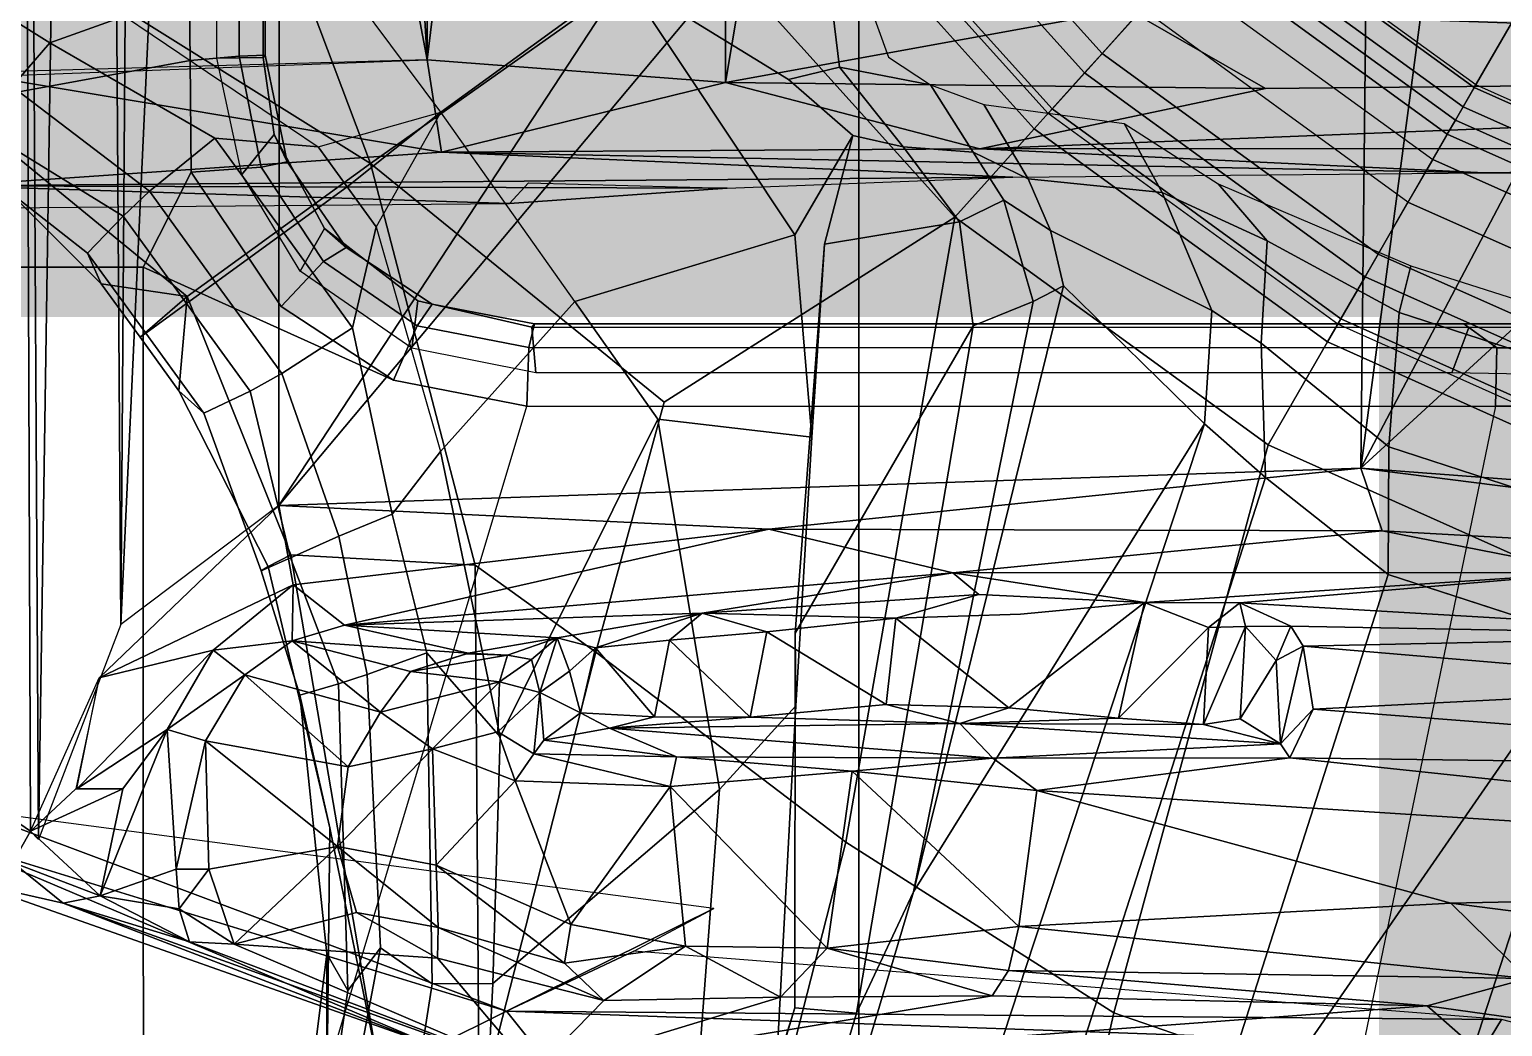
# Model space of a CAD drawing. Header units: inches. Extents: x -15.6 to 12, y -13.7 to 13.7.
# Drawn here: x -1.578 to -0.501, y -1.592 to -0.863 of the extents above; entities that cross this region are included whole.
import ezdxf

# ---------------------------------------------------------------- set-up
doc = ezdxf.new("R2010")
doc.units = ezdxf.units.IN
doc.header["$MEASUREMENT"] = 0
for name, color, linetype in [('SEAT-BASE', 5, 'Continuous'), ('SEAT-CHASSIS', 5, 'Continuous'), ('SEAT-FABRIC', 5, 'Continuous'), ('SEAT-FRAME', 5, 'Continuous'), ('SEAT-OTHER', 7, 'Continuous')]:
    doc.layers.add(name, color=color, linetype=linetype)
doc.styles.get("Standard").update_dxf_attribs({"font": 'arial.ttf'})

msp = doc.modelspace()

# ---------------------------------------------------------------- linework, layer by layer
at = {"layer": 'SEAT-BASE'}
for points in [[(-1.0894, -0.7915, 6.8397), (-1.2297, -0.5484, 6.8397), (-1.424, -0.7087, 6.7098), (-1.329, -0.9608, 6.6517)], [(-0.8334, -0.9243, 6.1133), (-1.0069, -0.7315, 6.1133), (-0.879, -0.6356, 1.5256), (-0.7262, -0.8053, 1.5256)], [(-1.1431, -0.8257, 6.3003), (-1.2774, -0.9233, 6.2908), (-1.3743, -0.7936, 6.2849), (-1.2783, -0.6558, 6.2762)], [(-0.7939, -0.8805, 8.1196), (-0.7646, -0.8479, 8.1372), (-0.9238, -0.6712, 8.1372), (-0.9592, -0.6969, 8.1196)], [(-1.424, -0.7087, 6.7098), (-1.6132, -0.6999, 6.6391), (-1.5802, -0.8035, 6.5979), (-1.329, -0.9608, 6.6517)], [(-0.8067, -0.8947, 8.0765), (-0.7939, -0.8805, 8.1196), (-0.9592, -0.6969, 8.1196), (-0.9747, -0.7082, 8.0765)], [(-1.0034, -0.729, 7.0624), (-0.8304, -0.921, 7.0624), (-0.8067, -0.8947, 8.0765), (-0.9747, -0.7082, 8.0765)], [(-0.6422, -0.712, 1.4876), (-0.4787, -0.8308, 1.4876), (-0.5218, -0.9054, 1.4876), (-0.6999, -0.776, 1.4876)], [(-1.0054, -0.7304, 6.06), (-0.986, -0.8905, 6.1233), (-1.0233, -0.8996, 6.1935), (-1.1431, -0.8257, 6.3003)], [(-0.8435, -0.9355, 6.9828), (-0.8304, -0.921, 7.0624), (-1.0034, -0.729, 7.0624), (-1.0192, -0.7405, 6.9828)], [(-0.9501, -0.8832, 6.0185), (-0.9193, -0.9034, 5.9592), (-0.986, -0.8905, 6.1233), (-1.0054, -0.7304, 6.06)], [(-0.9016, -1.0001, 6.8397), (-0.8435, -0.9355, 6.9828), (-1.0192, -0.7405, 6.9828), (-1.0894, -0.7915, 6.8397)], [(-1.5089, -0.8532, 6.2534), (-1.5635, -0.8727, 6.2593), (-1.6519, -0.8174, 6.2518), (-1.6937, -0.7473, 6.2319)], [(-0.5206, -0.9035, 8.0743), (-0.6984, -0.7744, 8.0743), (-0.7107, -0.7881, 8.1188), (-0.5299, -0.9195, 8.1188)], [(-0.7182, -0.7964, 1.4987), (-0.6999, -0.776, 1.4876), (-0.5218, -0.9054, 1.4876), (-0.5355, -0.9291, 1.4987)], [(-1.3672, -0.9487, 6.2657), (-1.2774, -0.9233, 6.2908), (-1.3743, -0.7936, 6.2849), (-1.5089, -0.8532, 6.2534)], [(-1.329, -0.9608, 6.6517), (-1.1141, -1.1353, 6.7098), (-0.9016, -1.0001, 6.8397), (-1.0894, -0.7915, 6.8397)], [(-0.5299, -0.9195, 8.1188), (-0.7107, -0.7881, 8.1188), (-0.7405, -0.8212, 8.1372), (-0.5521, -0.958, 8.1372)], [(-0.7262, -0.8053, 1.5256), (-0.7182, -0.7964, 1.4987), (-0.5355, -0.9291, 1.4987), (-0.5415, -0.9395, 1.5256)], [(-1.5802, -0.8035, 6.5979), (-1.6147, -0.9341, 6.4886), (-1.4629, -1.0581, 6.5226), (-1.329, -0.9608, 6.6517)], [(-0.8334, -0.9243, 6.1133), (-0.7262, -0.8053, 1.5256), (-0.5415, -0.9395, 1.5256), (-0.6216, -1.0783, 6.1133)], [(-1.5635, -0.8727, 6.2593), (-1.5909, -0.9047, 6.2814), (-1.6806, -0.8537, 6.2789), (-1.6519, -0.8174, 6.2518)], [(-1.0187, -1.0131, 6.2762), (-1.1795, -1.0618, 6.2849), (-1.2774, -0.9233, 6.2908), (-1.1431, -0.8257, 6.3003)], [(-1.0233, -0.8996, 6.1935), (-0.9763, -0.9404, 6.1505), (-1.0187, -1.0131, 6.2762), (-1.1431, -0.8257, 6.3003)], [(-0.5521, -0.958, 8.1372), (-0.5702, -0.9892, 8.1372), (-0.7646, -0.8479, 8.1372), (-0.7405, -0.8212, 8.1372)], [(-0.2963, -0.912, 1.4876), (-0.323, -0.994, 1.4876), (-0.5218, -0.9054, 1.4876), (-0.4787, -0.8308, 1.4876)], [(-0.592, -1.0271, 8.1196), (-0.5702, -0.9892, 8.1372), (-0.7646, -0.8479, 8.1372), (-0.7939, -0.8805, 8.1196)], [(-1.4427, -0.9423, 6.2618), (-1.5635, -0.8727, 6.2593), (-1.5089, -0.8532, 6.2534), (-1.3672, -0.9487, 6.2657)], [(-1.4906, -0.9812, 6.284), (-1.5909, -0.9047, 6.2814), (-1.5635, -0.8727, 6.2593), (-1.4427, -0.9423, 6.2618)], [(-0.6016, -1.0437, 8.0765), (-0.592, -1.0271, 8.1196), (-0.7939, -0.8805, 8.1196), (-0.8067, -0.8947, 8.0765)], [(-1.0233, -0.8996, 6.1935), (-0.986, -0.8905, 6.1233), (-0.9394, -0.9486, 6.0887), (-0.9763, -0.9404, 6.1505)], [(-0.9193, -0.9034, 5.9592), (-0.8883, -0.9525, 5.8813), (-0.9394, -0.9486, 6.0887), (-0.986, -0.8905, 6.1233)], [(-1.4906, -0.9812, 6.284), (-1.5098, -0.9993, 6.3048), (-1.6168, -0.9335, 6.3212), (-1.5909, -0.9047, 6.2814)], [(-0.8883, -0.9525, 5.8813), (-0.9193, -0.9034, 5.9592), (-0.8803, -0.9177, 5.6198), (-0.8479, -0.972, 5.4814)], [(-0.6193, -1.0744, 7.0624), (-0.6016, -1.0437, 8.0765), (-0.8067, -0.8947, 8.0765), (-0.8304, -0.921, 7.0624)], [(-0.3223, -0.9918, 8.0743), (-0.5206, -0.9035, 8.0743), (-0.5299, -0.9195, 8.1188), (-0.328, -1.0094, 8.1188)], [(-0.5355, -0.9291, 1.4987), (-0.5218, -0.9054, 1.4876), (-0.323, -0.994, 1.4876), (-0.3314, -1.02, 1.4987)], [(-1.3672, -0.9487, 6.2657), (-1.3672, -0.9487, 6.2657), (-1.2774, -0.9233, 6.2908), (-1.346, -0.9779, 6.2657)], [(-1.346, -0.9779, 6.2657), (-1.2774, -0.9233, 6.2908), (-1.3248, -1.0072, 6.2657)], [(-1.2777, -1.1714, 6.2534), (-1.1795, -1.0618, 6.2849), (-1.2774, -0.9233, 6.2908), (-1.3248, -1.0072, 6.2657)], [(-0.7499, -0.9822, 4.2595), (-0.8479, -0.972, 5.4814), (-0.8803, -0.9177, 5.6198), (-0.7777, -0.9316, 4.2123)], [(-0.6291, -1.0913, 6.9828), (-0.6193, -1.0744, 7.0624), (-0.8304, -0.921, 7.0624), (-0.8435, -0.9355, 6.9828)], [(-0.328, -1.0094, 8.1188), (-0.5299, -0.9195, 8.1188), (-0.5521, -0.958, 8.1372), (-0.3417, -1.0517, 8.1372)], [(-1.5358, -1.0265, 6.3664), (-1.6324, -0.951, 6.3883), (-1.6168, -0.9335, 6.3212), (-1.5098, -0.9993, 6.3048)], [(-1.4629, -1.0581, 6.5226), (-1.6147, -0.9341, 6.4886), (-1.6279, -0.9472, 6.449), (-1.5258, -1.0488, 6.4297)], [(-0.6725, -1.1665, 6.8397), (-0.6291, -1.0913, 6.9828), (-0.8435, -0.9355, 6.9828), (-0.9016, -1.0001, 6.8397)], [(-0.7499, -0.9822, 4.2595), (-0.7777, -0.9316, 4.2123), (-0.709, -0.9757, 4.0743), (-0.6733, -1.0173, 4.0753)], [(-0.5415, -0.9395, 1.5256), (-0.5355, -0.9291, 1.4987), (-0.3314, -1.02, 1.4987), (-0.3351, -1.0314, 1.5256)], [(-1.5358, -1.0265, 6.3664), (-1.5258, -1.0488, 6.4297), (-1.6279, -0.9472, 6.449), (-1.6324, -0.951, 6.3883)], [(-1.4906, -0.9812, 6.284), (-1.4427, -0.9423, 6.2618), (-1.3924, -1.0116, 6.2618), (-1.4422, -1.0478, 6.284)], [(-1.3924, -1.0116, 6.2618), (-1.4427, -0.9423, 6.2618), (-1.3672, -0.9487, 6.2657), (-1.346, -0.9779, 6.2657)], [(-0.9763, -0.9404, 6.1505), (-0.997, -1.0198, 6.181), (-1.0061, -1.1609, 6.2525), (-1.0187, -1.0131, 6.2762)], [(-0.9763, -0.9404, 6.1505), (-0.9394, -0.9486, 6.0887), (-0.8981, -1.0035, 6.0349), (-0.997, -1.0198, 6.181)], [(-0.3871, -1.1832, 6.1133), (-0.6216, -1.0783, 6.1133), (-0.5415, -0.9395, 1.5256), (-0.3351, -1.0314, 1.5256)], [(-0.8658, -0.9877, 5.8523), (-0.8981, -1.0035, 6.0349), (-0.9394, -0.9486, 6.0887), (-0.8883, -0.9525, 5.8813)], [(-0.8883, -0.9525, 5.8813), (-0.8479, -0.972, 5.4814), (-0.8316, -1.0099, 5.4975), (-0.8658, -0.9877, 5.8523)], [(-0.3529, -1.086, 8.1372), (-0.3417, -1.0517, 8.1372), (-0.5521, -0.958, 8.1372), (-0.5702, -0.9892, 8.1372)], [(-1.329, -0.9608, 6.6517), (-1.4629, -1.0581, 6.5226), (-1.3873, -1.247, 6.4886), (-1.2525, -1.2546, 6.5979)], [(-1.329, -0.9608, 6.6517), (-1.2525, -1.2546, 6.5979), (-1.1641, -1.318, 6.6391), (-1.1141, -1.1353, 6.7098)], [(-1.346, -0.9779, 6.2657), (-1.3248, -1.0072, 6.2657), (-1.342, -1.0809, 6.2618), (-1.3924, -1.0116, 6.2618)], [(-0.7499, -0.9822, 4.2595), (-0.7136, -1.0683, 4.2842), (-0.8316, -1.0099, 5.4975), (-0.8479, -0.972, 5.4814)], [(-0.5767, -1.0698, 4.0207), (-0.6733, -1.0173, 4.0753), (-0.709, -0.9757, 4.0743), (-0.5681, -1.0356, 3.9611)], [(-1.4634, -1.0632, 6.3048), (-1.5098, -0.9993, 6.3048), (-1.4906, -0.9812, 6.284), (-1.4422, -1.0478, 6.284)], [(-0.8658, -0.9877, 5.8523), (-0.8443, -1.0617, 5.7919), (-0.8883, -1.0796, 6.0105), (-0.8981, -1.0035, 6.0349)], [(-0.8443, -1.0617, 5.7919), (-0.8658, -0.9877, 5.8523), (-0.8316, -1.0099, 5.4975), (-0.8221, -1.0503, 5.494)], [(-0.6733, -1.0173, 4.0753), (-0.6776, -1.0921, 4.1852), (-0.7136, -1.0683, 4.2842), (-0.7499, -0.9822, 4.2595)], [(-0.3664, -1.1276, 8.1196), (-0.3529, -1.086, 8.1372), (-0.5702, -0.9892, 8.1372), (-0.592, -1.0271, 8.1196)], [(-1.4634, -1.0632, 6.3048), (-1.4933, -1.085, 6.3664), (-1.5358, -1.0265, 6.3664), (-1.5098, -0.9993, 6.3048)], [(-0.9812, -1.457, 6.7006), (-0.9016, -1.0001, 6.8397), (-1.1141, -1.1353, 6.7098), (-1.1641, -1.318, 6.6391)], [(-0.9812, -1.457, 6.7006), (-0.7854, -1.5817, 6.7366), (-0.6725, -1.1665, 6.8397), (-0.9016, -1.0001, 6.8397)], [(-1.4422, -1.0478, 6.284), (-1.3924, -1.0116, 6.2618), (-1.342, -1.0809, 6.2618), (-1.3938, -1.1145, 6.284)], [(-1.3248, -1.0072, 6.2657), (-1.2777, -1.1714, 6.2534), (-1.3131, -1.2173, 6.2593), (-1.342, -1.0809, 6.2618)], [(-0.8883, -1.0796, 6.0105), (-1.0184, -1.3041, 6.06), (-0.997, -1.0198, 6.181), (-0.8981, -1.0035, 6.0349)], [(-0.8316, -1.0099, 5.4975), (-0.7136, -1.0683, 4.2842), (-0.719, -1.1512, 4.3018), (-0.8221, -1.0503, 5.494)], [(-1.0187, -1.0131, 6.2762), (-1.0061, -1.1609, 6.2525), (-1.1187, -1.1478, 6.2723), (-1.1795, -1.0618, 6.2849)], [(-1.0184, -1.3041, 6.06), (-1.0179, -1.3573, 6.1793), (-1.0061, -1.1609, 6.2525), (-0.997, -1.0198, 6.181)], [(-0.6733, -1.0173, 4.0753), (-0.5767, -1.0698, 4.0207), (-0.5843, -1.168, 4.1108), (-0.6776, -1.0921, 4.1852)], [(-1.4974, -1.0879, 6.4297), (-1.5258, -1.0488, 6.4297), (-1.5358, -1.0265, 6.3664), (-1.4933, -1.085, 6.3664)], [(-0.3723, -1.1459, 8.0765), (-0.3664, -1.1276, 8.1196), (-0.592, -1.0271, 8.1196), (-0.6016, -1.0437, 8.0765)], [(-0.6193, -1.0744, 7.0624), (-0.3857, -1.179, 7.0624), (-0.3723, -1.1459, 8.0765), (-0.6016, -1.0437, 8.0765)], [(-0.2674, -1.1314, 3.9611), (-0.2811, -1.1658, 4.0207), (-0.5767, -1.0698, 4.0207), (-0.5681, -1.0356, 3.9611)], [(-1.4629, -1.0581, 6.5226), (-1.5258, -1.0488, 6.4297), (-1.4974, -1.0879, 6.4297), (-1.4629, -1.0581, 6.5226)], [(-1.4422, -1.0478, 6.284), (-1.3938, -1.1145, 6.284), (-1.4169, -1.1272, 6.3048), (-1.4634, -1.0632, 6.3048)], [(-0.877, -1.2718, 5.5781), (-0.8221, -1.0503, 5.494), (-0.719, -1.1512, 4.3018), (-0.9319, -1.4933, 5.6622)], [(-0.9319, -1.4933, 5.6622), (-0.8443, -1.0617, 5.7919), (-0.8221, -1.0503, 5.494)], [(-1.4629, -1.0581, 6.5226), (-1.4974, -1.0879, 6.4297), (-1.469, -1.127, 6.4297), (-1.4629, -1.0581, 6.5226)], [(-1.4933, -1.085, 6.3664), (-1.4634, -1.0632, 6.3048), (-1.4169, -1.1272, 6.3048), (-1.4508, -1.1435, 6.3664)], [(-1.469, -1.127, 6.4297), (-1.4039, -1.2555, 6.449), (-1.3873, -1.247, 6.4886), (-1.4629, -1.0581, 6.5226)], [(-1.1187, -1.1478, 6.2723), (-1.2342, -1.3799, 6.2319), (-1.2777, -1.1714, 6.2534), (-1.1795, -1.0618, 6.2849)], [(-0.9319, -1.4933, 5.6622), (-0.9734, -1.5819, 5.8711), (-0.8883, -1.0796, 6.0105), (-0.8443, -1.0617, 5.7919)], [(-0.719, -1.1512, 4.3018), (-0.7136, -1.0683, 4.2842), (-0.6776, -1.0921, 4.1852), (-0.6744, -1.1905, 4.1832)], [(-0.3917, -1.1976, 6.9828), (-0.3857, -1.179, 7.0624), (-0.6193, -1.0744, 7.0624), (-0.6291, -1.0913, 6.9828)], [(-0.3327, -1.2498, 4.1108), (-0.5843, -1.168, 4.1108), (-0.5767, -1.0698, 4.0207), (-0.2811, -1.1658, 4.0207)], [(-1.4933, -1.085, 6.3664), (-1.4508, -1.1435, 6.3664), (-1.469, -1.127, 6.4297), (-1.4974, -1.0879, 6.4297)], [(-1.342, -1.0809, 6.2618), (-1.3131, -1.2173, 6.2593), (-1.352, -1.2334, 6.2814), (-1.3938, -1.1145, 6.284)], [(-0.8883, -1.0796, 6.0105), (-0.9734, -1.5819, 5.8711), (-1.0187, -1.578, 6.004), (-1.0184, -1.3041, 6.06)], [(-0.5847, -1.2614, 4.119), (-0.6744, -1.1905, 4.1832), (-0.6776, -1.0921, 4.1852), (-0.5843, -1.168, 4.1108)], [(-0.4186, -1.2801, 6.8397), (-0.3917, -1.1976, 6.9828), (-0.6291, -1.0913, 6.9828), (-0.6725, -1.1665, 6.8397)], [(-1.352, -1.2334, 6.2814), (-1.3874, -1.2492, 6.3212), (-1.4169, -1.1272, 6.3048), (-1.3938, -1.1145, 6.284)], [(-1.4088, -1.2586, 6.3883), (-1.4039, -1.2555, 6.449), (-1.469, -1.127, 6.4297), (-1.4508, -1.1435, 6.3664)], [(-1.4169, -1.1272, 6.3048), (-1.3874, -1.2492, 6.3212), (-1.4088, -1.2586, 6.3883), (-1.4508, -1.1435, 6.3664)], [(-0.6744, -1.1905, 4.1832), (-4.0382, -11.6139, 3.1616), (-4.1668, -11.6385, 3.2423), (-0.719, -1.1512, 4.3018)], [(-0.9319, -1.4933, 5.6622), (-0.719, -1.1512, 4.3018), (-4.1668, -11.6385, 3.2423), (-3.3384, -9.5727, 3.9879)], [(-1.1187, -1.1478, 6.2723), (-1.0736, -1.4185, 6.2079), (-1.2395, -1.5603, 6.2066), (-1.2342, -1.3799, 6.2319)], [(-1.0179, -1.3573, 6.1793), (-1.0736, -1.4185, 6.2079), (-1.1187, -1.1478, 6.2723), (-1.0061, -1.1609, 6.2525)], [(-1.2342, -1.3799, 6.2319), (-1.2878, -1.3185, 6.2518), (-1.3131, -1.2173, 6.2593), (-1.2777, -1.1714, 6.2534)], [(-0.6581, -1.6256, 6.7516), (-0.4186, -1.2801, 6.8397), (-0.6725, -1.1665, 6.8397), (-0.7854, -1.5817, 6.7366)], [(-0.3327, -1.2498, 4.1108), (-0.3873, -1.3255, 4.119), (-0.5847, -1.2614, 4.119), (-0.5843, -1.168, 4.1108)], [(-0.6744, -1.1905, 4.1832), (-0.5847, -1.2614, 4.119), (-3.9113, -11.6394, 3.1096), (-4.0382, -11.6139, 3.1616)], [(-1.2878, -1.3185, 6.2518), (-1.3313, -1.3345, 6.2789), (-1.352, -1.2334, 6.2814), (-1.3131, -1.2173, 6.2593)], [(-1.352, -1.2334, 6.2814), (-1.3313, -1.3345, 6.2789), (-1.3524, -1.3412, 6.2976), (-1.3874, -1.2492, 6.3212)], [(-1.3524, -1.3412, 6.2976), (-1.3807, -1.3496, 6.3617), (-1.4088, -1.2586, 6.3883), (-1.3874, -1.2492, 6.3212)], [(-1.3873, -1.247, 6.4886), (-1.4039, -1.2555, 6.449), (-1.3587, -1.4464, 6.4353), (-1.3237, -1.6176, 6.4607)], [(-1.3873, -1.247, 6.4886), (-1.3237, -1.6176, 6.4607), (-1.2495, -1.6518, 6.5161), (-1.2525, -1.2546, 6.5979)], [(-1.4088, -1.2586, 6.3883), (-1.3807, -1.3496, 6.3617), (-1.3587, -1.4464, 6.4353), (-1.4039, -1.2555, 6.449)], [(-1.1641, -1.318, 6.6391), (-1.2525, -1.2546, 6.5979), (-1.2495, -1.6518, 6.5161)], [(-0.4265, -1.3128, 4.119), (-3.7957, -11.6821, 3.0957), (-3.9113, -11.6394, 3.1096), (-0.5847, -1.2614, 4.119)], [(-0.4186, -1.2801, 6.8397), (-0.6581, -1.6256, 6.7516), (-0.423, -1.702, 6.7516), (-0.4186, -1.2801, 6.8397)], [(-0.2684, -1.3642, 4.119), (-3.6772, -11.7154, 3.1096), (-3.7957, -11.6821, 3.0957), (-0.4265, -1.3128, 4.119)], [(-1.0179, -1.3573, 6.1793), (-1.0184, -1.3041, 6.06), (-1.0187, -1.578, 6.004), (-1.032, -1.6207, 6.1381)], [(-1.2878, -1.3185, 6.2518), (-1.2839, -1.5604, 6.2224), (-1.3217, -1.5343, 6.2577), (-1.3313, -1.3345, 6.2789)], [(-1.2342, -1.3799, 6.2319), (-1.2395, -1.5603, 6.2066), (-1.2839, -1.5604, 6.2224), (-1.2878, -1.3185, 6.2518)], [(-1.1641, -1.318, 6.6391), (-1.2495, -1.6518, 6.5161), (-1.0437, -1.701, 6.6264), (-0.9812, -1.457, 6.7006)], [(-1.3217, -1.5343, 6.2577), (-1.3455, -1.5654, 6.2874), (-1.3524, -1.3412, 6.2976), (-1.3313, -1.3345, 6.2789)], [(-1.3524, -1.3412, 6.2976), (-1.3455, -1.5654, 6.2874), (-1.3608, -1.5386, 6.3341), (-1.3807, -1.3496, 6.3617)], [(-0.095, -1.3539, 4.3018), (-3.47, -11.8649, 3.2423), (-3.5595, -11.7694, 3.1616), (-0.1542, -1.3595, 4.1832)], [(-0.095, -1.3539, 4.3018), (-0.1239, -1.7559, 5.6622), (-2.9258, -9.7068, 3.9879), (-3.47, -11.8649, 3.2423)], [(-1.3608, -1.5386, 6.3341), (-1.3608, -1.6445, 6.3943), (-1.3587, -1.4464, 6.4353), (-1.3807, -1.3496, 6.3617)], [(-1.0179, -1.3573, 6.1793), (-1.032, -1.6207, 6.1381), (-1.0913, -1.6518, 6.156), (-1.0736, -1.4185, 6.2079)], [(-0.2684, -1.3642, 4.119), (-0.1542, -1.3595, 4.1832), (-3.5595, -11.7694, 3.1616), (-3.6772, -11.7154, 3.1096)], [(-1.0736, -1.4185, 6.2079), (-1.0913, -1.6518, 6.156), (-1.2492, -1.7567, 6.1669), (-1.2395, -1.5603, 6.2066)], [(-1.3587, -1.4464, 6.4353), (-1.3608, -1.6445, 6.3943), (-1.3459, -1.6887, 6.4283), (-1.3237, -1.6176, 6.4607)], [(-0.7854, -1.5817, 6.7366), (-0.9812, -1.457, 6.7006), (-1.0437, -1.701, 6.6264), (-0.8432, -1.8393, 6.6746)], [(-0.9319, -1.4933, 5.6622), (-3.3384, -9.5727, 3.9879), (-3.3783, -9.5833, 4.1787), (-0.9734, -1.5819, 5.8711)], [(-1.3608, -1.5386, 6.3341), (-1.3883, -1.7602, 6.3093), (-1.3855, -1.7651, 6.3529), (-1.3608, -1.6445, 6.3943)], [(-1.3716, -1.7435, 6.26), (-1.3883, -1.7602, 6.3093), (-1.3608, -1.5386, 6.3341), (-1.3455, -1.5654, 6.2874)], [(-1.3217, -1.5343, 6.2577), (-1.3634, -1.7538, 6.2369), (-1.3716, -1.7435, 6.26), (-1.3455, -1.5654, 6.2874)], [(-1.316, -1.7665, 6.1859), (-1.3634, -1.7538, 6.2369), (-1.3217, -1.5343, 6.2577), (-1.2839, -1.5604, 6.2224)], [(-1.2492, -1.7567, 6.1669), (-1.316, -1.7665, 6.1859), (-1.2839, -1.5604, 6.2224), (-1.2395, -1.5603, 6.2066)], [(-1.0187, -1.578, 6.004), (-3.4299, -9.5829, 4.297), (-3.4972, -9.548, 4.4046), (-1.032, -1.6207, 6.1381)], [(-1.0187, -1.578, 6.004), (-0.9734, -1.5819, 5.8711), (-3.3783, -9.5833, 4.1787), (-3.4299, -9.5829, 4.297)], [(-0.7854, -1.5817, 6.7366), (-0.8432, -1.8393, 6.6746), (-0.7398, -1.9027, 6.6862), (-0.6581, -1.6256, 6.7516)]]:
    msp.add_3dface(points, dxfattribs=at)
at = {"layer": 'SEAT-CHASSIS'}
for points in [[(-1.6098, -1.427, 11.3904), (-1.5883, 1.4418, 11.3653), (-1.5777, -1.4489, 11.3646)], [(-1.5717, -1.455, 11.3629), (-1.5883, 1.4418, 11.3653), (-1.5292, 1.3385, 11.3622)], [(-1.5777, -1.4489, 11.3646), (-1.5883, 1.4418, 11.3653), (-1.5717, -1.455, 11.3629)], [(-1.5292, 1.3385, 11.3622), (-1.5115, -1.2978, 11.3622), (-1.5717, -1.455, 11.3629)], [(-1.5115, -1.2978, 11.3622), (-1.5292, 1.3385, 11.3622), (-1.493, 1.3107, 11.3598)], [(-1.493, 1.3107, 11.3598), (-1.3945, 1.2369, 11.3605), (-1.5115, -1.2978, 11.3622)], [(-1.3959, -1.2108, 11.3622), (-1.5115, -1.2978, 11.3622), (-1.3945, 1.2369, 11.3605)], [(-1.3945, 1.2369, 11.3605), (-0.6443, -0.0658, 11.3622), (-1.3959, -1.2108, 11.3622)], [(-0.5947, -0.2561, 11.3622), (-1.3959, -1.2108, 11.3622), (-0.6443, -0.0658, 11.3622)], [(-0.5947, -0.2561, 11.3622), (-0.6048, -1.1835, 11.3603), (-1.3959, -1.2108, 11.3622)], [(-0.5947, -0.2561, 11.3622), (-0.5034, -0.4173, 11.3622), (-0.6048, -1.1835, 11.3603)], [(-0.5034, -0.4173, 11.3622), (-0.2938, -0.5939, 11.3622), (-0.6048, -1.1835, 11.3603)], [(-0.2938, -0.5939, 11.3622), (-0.0422, -0.6679, 11.3622), (-0.6048, -1.1835, 11.3603)], [(-0.6048, -1.1835, 11.3603), (-0.0422, -0.6679, 11.3622), (0.2755, -1.2502, 11.3594)], [(-1.0377, -1.2282, 11.3474), (-1.3959, -1.2108, 11.3622), (-0.6048, -1.1835, 11.3603)], [(-0.6048, -1.1835, 11.3603), (-0.5892, -1.2293, 11.3339), (-1.0377, -1.2282, 11.3474)], [(-0.6048, -1.1835, 11.3603), (0.2755, -1.2502, 11.3594), (0.0258, -1.2636, 11.3351)], [(0.0258, -1.2636, 11.3351), (-0.5892, -1.2293, 11.3339), (-0.6048, -1.1835, 11.3603)], [(-1.3959, -1.2108, 11.3622), (-1.3856, -1.2688, 11.3449), (-1.5274, -1.3369, 11.3621)], [(-1.0377, -1.2282, 11.3474), (-1.3856, -1.2688, 11.3449), (-1.3959, -1.2108, 11.3622)], [(-1.0377, -1.2282, 11.3474), (-1.3479, -1.2983, 11.2946), (-1.3856, -1.2688, 11.3449)], [(-1.3479, -1.2983, 11.2946), (-1.0377, -1.2282, 11.3474), (-0.903, -1.26, 11.2914)], [(-0.5892, -1.2293, 11.3339), (-0.903, -1.26, 11.2914), (-1.0377, -1.2282, 11.3474)], [(-0.903, -1.26, 11.2914), (-0.5892, -1.2293, 11.3339), (-0.4335, -1.2598, 11.295)], [(-0.4335, -1.2598, 11.295), (-0.5892, -1.2293, 11.3339), (0.0258, -1.2636, 11.3351)], [(-1.3479, -1.2983, 11.2946), (-0.903, -1.26, 11.2914), (-1.0863, -1.2895, 11.0096)], [(-1.0863, -1.2895, 11.0096), (-0.903, -1.26, 11.2914), (-0.8841, -1.2759, 11.0464)], [(-0.903, -1.26, 11.2914), (-0.4335, -1.2598, 11.295), (-0.7628, -1.2817, 10.966)], [(-0.903, -1.26, 11.2914), (-0.7628, -1.2817, 10.966), (-0.8841, -1.2759, 11.0464)], [(-0.6931, -1.2821, 10.8816), (-0.7628, -1.2817, 10.966), (-0.4335, -1.2598, 11.295)], [(-0.4335, -1.2598, 11.295), (-0.2868, -1.306, 10.669), (-0.6931, -1.2821, 10.8816)], [(-1.4439, -1.3167, 11.34), (-1.5274, -1.3369, 11.3621), (-1.3856, -1.2688, 11.3449)], [(-1.3856, -1.2688, 11.3449), (-1.3863, -1.3098, 11.2989), (-1.4439, -1.3167, 11.34)], [(-1.3863, -1.3098, 11.2989), (-1.3856, -1.2688, 11.3449), (-1.3479, -1.2983, 11.2946)], [(-0.8841, -1.2759, 11.0464), (-0.9447, -1.2933, 11.0293), (-1.0863, -1.2895, 11.0096)], [(-0.862, -1.3587, 11.015), (-0.7628, -1.2817, 10.966), (-0.7819, -1.3664, 10.9681)], [(-0.7819, -1.3664, 10.9681), (-0.7628, -1.2817, 10.966), (-0.7161, -1.3001, 10.8925)], [(-0.7628, -1.2817, 10.966), (-0.6931, -1.2821, 10.8816), (-0.7161, -1.3001, 10.8925)], [(-1.1924, -1.3076, 10.8567), (-1.3479, -1.2983, 11.2946), (-1.0863, -1.2895, 11.0096)], [(-1.0863, -1.2895, 11.0096), (-1.1643, -1.315, 10.8843), (-1.1924, -1.3076, 10.8567)], [(-1.0863, -1.2895, 11.0096), (-1.1102, -1.3092, 10.9586), (-1.1643, -1.315, 10.8843)], [(-1.1102, -1.3092, 10.9586), (-1.0863, -1.2895, 11.0096), (-1.0392, -1.3031, 11.0073)], [(-0.9447, -1.2933, 11.0293), (-1.0392, -1.3031, 11.0073), (-1.0863, -1.2895, 11.0096)], [(-0.7161, -1.3001, 10.8925), (-0.6931, -1.2821, 10.8816), (-0.689, -1.2993, 10.8021)], [(-0.6931, -1.2821, 10.8816), (-0.2868, -1.306, 10.669), (-0.6558, -1.2991, 10.5667)], [(-0.6931, -1.2821, 10.8816), (-0.6558, -1.2991, 10.5667), (-0.689, -1.2993, 10.8021)], [(-1.3863, -1.3098, 11.2989), (-1.3479, -1.2983, 11.2946), (-1.2576, -1.3188, 10.7303)], [(-1.3479, -1.2983, 11.2946), (-1.1924, -1.3076, 10.8567), (-1.2576, -1.3188, 10.7303)], [(-1.0512, -1.3657, 10.997), (-1.1102, -1.3092, 10.9586), (-1.0392, -1.3031, 11.0073)], [(-0.9518, -1.3563, 11.0282), (-1.0512, -1.3657, 10.997), (-1.0392, -1.3031, 11.0073)], [(-0.9447, -1.2933, 11.0293), (-0.9518, -1.3563, 11.0282), (-1.0392, -1.3031, 11.0073)], [(-0.862, -1.3587, 11.015), (-0.9518, -1.3563, 11.0282), (-0.9447, -1.2933, 11.0293)], [(-0.7197, -1.371, 10.8846), (-0.7819, -1.3664, 10.9681), (-0.7161, -1.3001, 10.8925)], [(-0.7197, -1.371, 10.8846), (-0.7161, -1.3001, 10.8925), (-0.689, -1.2993, 10.8021)], [(-0.6929, -1.3667, 10.802), (-0.7197, -1.371, 10.8846), (-0.689, -1.2993, 10.8021)], [(-0.6667, -1.3242, 10.5299), (-0.6929, -1.3667, 10.802), (-0.689, -1.2993, 10.8021)], [(-0.6558, -1.2991, 10.5667), (-0.6667, -1.3242, 10.5299), (-0.689, -1.2993, 10.8021)], [(-0.6667, -1.3242, 10.5299), (-0.6558, -1.2991, 10.5667), (-0.6469, -1.3137, 10.5102)], [(-0.6469, -1.3137, 10.5102), (-0.6558, -1.2991, 10.5667), (-0.2868, -1.306, 10.669)], [(-1.4209, -1.3346, 11.3027), (-1.4439, -1.3167, 11.34), (-1.3863, -1.3098, 11.2989)], [(-1.4209, -1.3346, 11.3027), (-1.3863, -1.3098, 11.2989), (-1.3216, -1.362, 10.6579)], [(-1.2996, -1.3321, 10.7242), (-1.3216, -1.362, 10.6579), (-1.3863, -1.3098, 11.2989)], [(-1.2996, -1.3321, 10.7242), (-1.3863, -1.3098, 11.2989), (-1.2576, -1.3188, 10.7303)], [(-1.2288, -1.3203, 10.6427), (-1.2576, -1.3188, 10.7303), (-1.1924, -1.3076, 10.8567)], [(-1.2112, -1.3234, 10.6406), (-1.2288, -1.3203, 10.6427), (-1.1924, -1.3076, 10.8567)], [(-1.2052, -1.3476, 10.5765), (-1.2112, -1.3234, 10.6406), (-1.1924, -1.3076, 10.8567)], [(-1.1924, -1.3076, 10.8567), (-1.1833, -1.3319, 10.7993), (-1.2052, -1.3476, 10.5765)], [(-1.1833, -1.3319, 10.7993), (-1.1924, -1.3076, 10.8567), (-1.1643, -1.315, 10.8843)], [(-1.1643, -1.315, 10.8843), (-1.1102, -1.3092, 10.9586), (-1.1212, -1.3654, 10.9417)], [(-1.0512, -1.3657, 10.997), (-1.1212, -1.3654, 10.9417), (-1.1102, -1.3092, 10.9586)], [(-0.6469, -1.3137, 10.5102), (-0.6635, -1.385, 10.4534), (-0.6667, -1.3242, 10.5299)], [(-0.6635, -1.385, 10.4534), (-0.6469, -1.3137, 10.5102), (-0.6396, -1.3597, 10.4572)], [(-0.6469, -1.3137, 10.5102), (-0.2868, -1.306, 10.669), (-0.3055, -1.3426, 10.6004)], [(-0.6396, -1.3597, 10.4572), (-0.6469, -1.3137, 10.5102), (-0.3055, -1.3426, 10.6004)], [(-1.4439, -1.3167, 11.34), (-1.5437, -1.4179, 11.3621), (-1.5274, -1.3369, 11.3621)], [(-1.4439, -1.3167, 11.34), (-1.4777, -1.3747, 11.3406), (-1.5437, -1.4179, 11.3621)], [(-1.4209, -1.3346, 11.3027), (-1.4777, -1.3747, 11.3406), (-1.4439, -1.3167, 11.34)], [(-1.2996, -1.3321, 10.7242), (-1.2587, -1.3192, 10.7302), (-1.2288, -1.3203, 10.6427)], [(-1.2345, -1.3397, 10.5531), (-1.2996, -1.3321, 10.7242), (-1.2288, -1.3203, 10.6427)], [(-1.2288, -1.3203, 10.6427), (-1.2112, -1.3234, 10.6406), (-1.2345, -1.3397, 10.5531)], [(-1.2052, -1.3476, 10.5765), (-1.2345, -1.3397, 10.5531), (-1.2112, -1.3234, 10.6406)], [(-1.1833, -1.3319, 10.7993), (-1.1643, -1.315, 10.8843), (-1.1754, -1.3625, 10.8439)], [(-1.1754, -1.3625, 10.8439), (-1.1643, -1.315, 10.8843), (-1.1212, -1.3654, 10.9417)], [(-0.6635, -1.385, 10.4534), (-0.6929, -1.3667, 10.802), (-0.6667, -1.3242, 10.5299)], [(-1.4777, -1.3747, 11.3406), (-1.4209, -1.3346, 11.3027), (-1.4495, -1.383, 11.3033)], [(-1.4209, -1.3346, 11.3027), (-1.3452, -1.4018, 10.6546), (-1.4495, -1.383, 11.3033)], [(-1.4209, -1.3346, 11.3027), (-1.3216, -1.362, 10.6579), (-1.3452, -1.4018, 10.6546)], [(-1.2345, -1.3397, 10.5531), (-1.3216, -1.362, 10.6579), (-1.2996, -1.3321, 10.7242)], [(-1.2052, -1.3476, 10.5765), (-1.1833, -1.3319, 10.7993), (-1.1754, -1.3625, 10.8439)], [(-1.5777, -1.4489, 11.3646), (-1.5274, -1.3369, 11.3621), (-1.5445, -1.4179, 11.3622)], [(-1.3216, -1.362, 10.6579), (-1.2345, -1.3397, 10.5531), (-1.2836, -1.3888, 10.5407)], [(-1.2836, -1.3888, 10.5407), (-1.2345, -1.3397, 10.5531), (-1.2357, -1.3763, 10.4987)], [(-1.2345, -1.3397, 10.5531), (-1.2052, -1.3476, 10.5765), (-1.2357, -1.3763, 10.4987)], [(-0.6396, -1.3597, 10.4572), (-0.3055, -1.3426, 10.6004), (-0.08, -1.4029, 10.652)], [(-1.2052, -1.3476, 10.5765), (-1.2094, -1.3924, 10.4671), (-1.2357, -1.3763, 10.4987)], [(-1.2094, -1.3924, 10.4671), (-1.2052, -1.3476, 10.5765), (-1.2023, -1.3825, 10.5034)], [(-1.2023, -1.3825, 10.5034), (-1.2052, -1.3476, 10.5765), (-1.1754, -1.3625, 10.8439)], [(-0.8979, -1.3701, 11.012), (-1.0512, -1.3657, 10.997), (-0.9518, -1.3563, 11.0282)], [(-0.862, -1.3587, 11.015), (-0.8979, -1.3701, 11.012), (-0.9518, -1.3563, 11.0282)], [(-1.3216, -1.362, 10.6579), (-1.2836, -1.3888, 10.5407), (-1.3452, -1.4018, 10.6546)], [(-1.2023, -1.3825, 10.5034), (-1.1754, -1.3625, 10.8439), (-1.1542, -1.3737, 10.8767)], [(-1.1754, -1.3625, 10.8439), (-1.1212, -1.3654, 10.9417), (-1.1542, -1.3737, 10.8767)], [(-1.1212, -1.3654, 10.9417), (-1.0512, -1.3657, 10.997), (-1.1542, -1.3737, 10.8767)], [(-1.0512, -1.3657, 10.997), (-0.8979, -1.3701, 11.012), (-1.1542, -1.3737, 10.8767)], [(-0.7819, -1.3664, 10.9681), (-0.8979, -1.3701, 11.012), (-0.862, -1.3587, 11.015)], [(-0.7197, -1.371, 10.8846), (-0.8979, -1.3701, 11.012), (-0.7819, -1.3664, 10.9681)], [(-0.7197, -1.371, 10.8846), (-0.6929, -1.3667, 10.802), (-0.6635, -1.385, 10.4534)], [(-0.6635, -1.385, 10.4534), (-0.6396, -1.3597, 10.4572), (-0.6565, -1.3953, 10.4341)], [(-0.6396, -1.3597, 10.4572), (-0.08, -1.4029, 10.652), (-0.6565, -1.3953, 10.4341)], [(-1.5437, -1.4179, 11.3621), (-1.4777, -1.3747, 11.3406), (-1.5101, -1.4179, 11.356)], [(-1.5267, -1.4962, 11.3651), (-1.4777, -1.3747, 11.3406), (-1.4711, -1.4767, 11.3293)], [(-1.5101, -1.4179, 11.356), (-1.4777, -1.3747, 11.3406), (-1.5267, -1.4962, 11.3651)], [(-1.4711, -1.4767, 11.3293), (-1.4777, -1.3747, 11.3406), (-1.4495, -1.383, 11.3033)], [(-1.2836, -1.3888, 10.5407), (-1.2357, -1.3763, 10.4987), (-1.2231, -1.4121, 10.4602)], [(-1.2094, -1.3924, 10.4671), (-1.2231, -1.4121, 10.4602), (-1.2357, -1.3763, 10.4987)], [(-1.1051, -1.3945, 10.4002), (-1.2023, -1.3825, 10.5034), (-1.1542, -1.3737, 10.8767)], [(-1.1542, -1.3737, 10.8767), (-0.8979, -1.3701, 11.012), (-0.8738, -1.3956, 10.3666)], [(-1.1542, -1.3737, 10.8767), (-0.8738, -1.3956, 10.3666), (-1.1051, -1.3945, 10.4002)], [(-0.8738, -1.3956, 10.3666), (-0.8979, -1.3701, 11.012), (-0.6635, -1.385, 10.4534)], [(-0.6635, -1.385, 10.4534), (-0.8979, -1.3701, 11.012), (-0.7197, -1.371, 10.8846)], [(-1.4471, -1.4767, 11.278), (-1.4711, -1.4767, 11.3293), (-1.4495, -1.383, 11.3033)], [(-1.4471, -1.4767, 11.278), (-1.4495, -1.383, 11.3033), (-1.353, -1.4601, 10.6514)], [(-1.4495, -1.383, 11.3033), (-1.3452, -1.4018, 10.6546), (-1.353, -1.4601, 10.6514)], [(-1.2836, -1.3888, 10.5407), (-1.353, -1.4601, 10.6514), (-1.3452, -1.4018, 10.6546)], [(-1.353, -1.4601, 10.6514), (-1.2836, -1.3888, 10.5407), (-1.2808, -1.4738, 10.5141)], [(-1.2808, -1.4738, 10.5141), (-1.2836, -1.3888, 10.5407), (-1.2231, -1.4121, 10.4602)], [(-1.2023, -1.3825, 10.5034), (-1.1051, -1.3945, 10.4002), (-1.2094, -1.3924, 10.4671)], [(-0.6635, -1.385, 10.4534), (-0.6565, -1.3953, 10.4341), (-0.8738, -1.3956, 10.3666)], [(-1.2231, -1.4121, 10.4602), (-1.2094, -1.3924, 10.4671), (-1.1099, -1.4162, 10.3838)], [(-1.1099, -1.4162, 10.3838), (-1.2094, -1.3924, 10.4671), (-1.1051, -1.3945, 10.4002)], [(-0.9768, -1.405, 10.3548), (-1.1099, -1.4162, 10.3838), (-1.1051, -1.3945, 10.4002)], [(-1.1051, -1.3945, 10.4002), (-0.8738, -1.3956, 10.3666), (-0.9768, -1.405, 10.3548)], [(-0.8417, -1.4193, 10.3584), (-0.9768, -1.405, 10.3548), (-0.8738, -1.3956, 10.3666)], [(-0.8738, -1.3956, 10.3666), (-0.6565, -1.3953, 10.4341), (-0.8417, -1.4193, 10.3584)], [(-0.8417, -1.4193, 10.3584), (-0.6565, -1.3953, 10.4341), (0.1993, -1.486, 10.7456)], [(0.1993, -1.486, 10.7456), (-0.6565, -1.3953, 10.4341), (-0.08, -1.4029, 10.652)], [(-0.995, -1.5344, 10.3598), (-1.1099, -1.4162, 10.3838), (-0.9768, -1.405, 10.3548)], [(-0.9768, -1.405, 10.3548), (-0.8547, -1.5186, 10.3573), (-0.995, -1.5344, 10.3598)], [(-0.9768, -1.405, 10.3548), (-0.8417, -1.4193, 10.3584), (-0.8547, -1.5186, 10.3573)], [(-1.5267, -1.4962, 11.3651), (-1.5777, -1.4489, 11.3646), (-1.5101, -1.4179, 11.356)], [(-1.5445, -1.4179, 11.3622), (-1.5101, -1.4179, 11.356), (-1.5777, -1.4489, 11.3646)], [(-1.2231, -1.4121, 10.4602), (-1.1824, -1.5171, 10.4264), (-1.2808, -1.4738, 10.5141)], [(-1.2231, -1.4121, 10.4602), (-1.1099, -1.4162, 10.3838), (-1.1824, -1.5171, 10.4264)], [(-1.1824, -1.5171, 10.4264), (-1.1099, -1.4162, 10.3838), (-1.0985, -1.5329, 10.3866)], [(-1.1099, -1.4162, 10.3838), (-0.995, -1.5344, 10.3598), (-1.0985, -1.5329, 10.3866)], [(-0.5389, -1.5016, 10.4685), (-0.8547, -1.5186, 10.3573), (-0.8417, -1.4193, 10.3584)], [(-0.8417, -1.4193, 10.3584), (0.1993, -1.486, 10.7456), (-0.5389, -1.5016, 10.4685)], [(-1.6098, -1.427, 11.3904), (-1.5777, -1.4489, 11.3646), (-1.5904, -1.4717, 11.3795)], [(-1.6219, -1.4336, 11.6717), (-1.6418, -1.4537, 11.6616), (-1.2296, -1.5805, 11.7249)], [(-1.6219, -1.4336, 11.6717), (-1.2296, -1.5805, 11.7249), (-1.0778, -1.5055, 11.7472)], [(-1.2815, -1.6063, 11.6928), (-1.2296, -1.5805, 11.7249), (-1.6418, -1.4537, 11.6616)], [(-1.2815, -1.6063, 11.6928), (-1.6418, -1.4537, 11.6616), (-1.6207, -1.4865, 11.6365)], [(-1.5904, -1.4717, 11.3795), (-1.5777, -1.4489, 11.3646), (-1.5267, -1.4962, 11.3651)], [(-1.4286, -1.5316, 11.2881), (-1.4471, -1.4767, 11.278), (-1.353, -1.4601, 10.6514)], [(-1.3392, -1.5083, 10.6592), (-1.4286, -1.5316, 11.2881), (-1.353, -1.4601, 10.6514)], [(-1.2794, -1.5194, 10.5363), (-1.3392, -1.5083, 10.6592), (-1.353, -1.4601, 10.6514)], [(-1.353, -1.4601, 10.6514), (-1.2808, -1.4738, 10.5141), (-1.2794, -1.5194, 10.5363)], [(-1.5538, -1.5016, 11.389), (-1.6207, -1.4865, 11.6365), (-1.5904, -1.4717, 11.3795)], [(-1.5904, -1.4717, 11.3795), (-1.5267, -1.4962, 11.3651), (-1.5538, -1.5016, 11.389)], [(-1.187, -1.5453, 10.448), (-1.2794, -1.5194, 10.5363), (-1.2808, -1.4738, 10.5141)], [(-1.187, -1.5453, 10.448), (-1.2808, -1.4738, 10.5141), (-1.1824, -1.5171, 10.4264)], [(-1.2815, -1.6063, 11.6928), (-1.6207, -1.4865, 11.6365), (-1.5538, -1.5016, 11.389)], [(-1.5267, -1.4962, 11.3651), (-1.4711, -1.4767, 11.3293), (-1.4688, -1.5058, 11.3315)], [(-1.4711, -1.4767, 11.3293), (-1.4471, -1.4767, 11.278), (-1.4688, -1.5058, 11.3315)], [(-1.4286, -1.5316, 11.2881), (-1.4688, -1.5058, 11.3315), (-1.4471, -1.4767, 11.278)], [(-0.5389, -1.5016, 10.4685), (0.1993, -1.486, 10.7456), (-0.4455, -1.5135, 10.5035)], [(-1.5538, -1.5016, 11.389), (-1.5267, -1.4962, 11.3651), (-1.4612, -1.5299, 11.3467)], [(-1.4688, -1.5058, 11.3315), (-1.4612, -1.5299, 11.3467), (-1.5267, -1.4962, 11.3651)], [(-1.2095, -1.625, 11.4041), (-1.5538, -1.5016, 11.389), (-1.4612, -1.5299, 11.3467)], [(-1.5538, -1.5016, 11.389), (-1.2095, -1.625, 11.4041), (-1.2815, -1.6063, 11.6928)], [(-1.4688, -1.5058, 11.3315), (-1.4286, -1.5316, 11.2881), (-1.4612, -1.5299, 11.3467)], [(-1.0778, -1.5055, 11.7472), (-1.2296, -1.5805, 11.7249), (-1.1364, -1.5366, 11.7367)], [(-0.5389, -1.5016, 10.4685), (-0.4827, -1.5565, 10.5088), (-0.8547, -1.5186, 10.3573)], [(-0.4455, -1.5135, 10.5035), (-0.4827, -1.5565, 10.5088), (-0.5389, -1.5016, 10.4685)], [(-1.3392, -1.5083, 10.6592), (-1.28, -1.5417, 10.6083), (-1.4286, -1.5316, 11.2881)], [(-1.28, -1.5417, 10.6083), (-1.3392, -1.5083, 10.6592), (-1.2794, -1.5194, 10.5363)], [(-1.0985, -1.5329, 10.3866), (-1.187, -1.5453, 10.448), (-1.1824, -1.5171, 10.4264)], [(-0.995, -1.5344, 10.3598), (-0.8547, -1.5186, 10.3573), (-0.8623, -1.5508, 10.377)], [(-0.8547, -1.5186, 10.3573), (-0.4827, -1.5565, 10.5088), (-0.8623, -1.5508, 10.377)], [(-1.1582, -1.5727, 10.4699), (-1.28, -1.5417, 10.6083), (-1.2794, -1.5194, 10.5363)], [(-1.2794, -1.5194, 10.5363), (-1.187, -1.5453, 10.448), (-1.1582, -1.5727, 10.4699)], [(-1.2095, -1.625, 11.4041), (-1.4612, -1.5299, 11.3467), (-1.4286, -1.5316, 11.2881)], [(-1.4286, -1.5316, 11.2881), (-1.28, -1.5417, 10.6083), (-1.2095, -1.625, 11.4041)], [(-0.5017, -1.5866, 11.654), (-1.1364, -1.5366, 11.7367), (-1.2296, -1.5805, 11.7249)], [(-1.1582, -1.5727, 10.4699), (-1.187, -1.5453, 10.448), (-1.0985, -1.5329, 10.3866)], [(-1.0292, -1.5703, 10.41), (-1.1582, -1.5727, 10.4699), (-1.0985, -1.5329, 10.3866)], [(-1.0985, -1.5329, 10.3866), (-0.995, -1.5344, 10.3598), (-1.0292, -1.5703, 10.41)], [(-0.8744, -1.5693, 10.4027), (-1.0292, -1.5703, 10.41), (-0.995, -1.5344, 10.3598)], [(-0.8623, -1.5508, 10.377), (-0.8744, -1.5693, 10.4027), (-0.995, -1.5344, 10.3598)], [(-1.1582, -1.5727, 10.4699), (-1.2095, -1.625, 11.4041), (-1.28, -1.5417, 10.6083)], [(-0.5562, -1.5767, 10.5193), (-0.8744, -1.5693, 10.4027), (-0.8623, -1.5508, 10.377)], [(-0.8623, -1.5508, 10.377), (-0.4827, -1.5565, 10.5088), (-0.5562, -1.5767, 10.5193)], [(-0.5562, -1.5767, 10.5193), (-0.4827, -1.5565, 10.5088), (-0.4811, -1.5871, 10.5497)], [(-0.5562, -1.5767, 10.5193), (-1.2095, -1.625, 11.4041), (-0.8744, -1.5693, 10.4027)], [(-0.8744, -1.5693, 10.4027), (-1.2095, -1.625, 11.4041), (-1.0292, -1.5703, 10.41)], [(-1.0292, -1.5703, 10.41), (-1.2095, -1.625, 11.4041), (-1.1582, -1.5727, 10.4699)], [(-1.2296, -1.5805, 11.7249), (-1.2815, -1.6063, 11.6928), (-1.2101, -1.6048, 11.7063)], [(-0.5017, -1.5866, 11.654), (-1.2296, -1.5805, 11.7249), (-0.5134, -1.6058, 11.6399)], [(-1.2101, -1.6048, 11.7063), (-0.5134, -1.6058, 11.6399), (-1.2296, -1.5805, 11.7249)], [(-0.4933, -1.6319, 11.4497), (-1.2095, -1.625, 11.4041), (-0.5562, -1.5767, 10.5193)], [(-0.4933, -1.6319, 11.4497), (-0.5562, -1.5767, 10.5193), (-0.4811, -1.5871, 10.5497)], [(-0.4189, -1.6079, 11.6432), (-0.5017, -1.5866, 11.654), (-0.5134, -1.6058, 11.6399)]]:
    msp.add_3dface(points, dxfattribs=at)
for points, invisible_edges in [([(-0.8841, -1.2759, 11.0464), (-0.8535, -1.2903, 11.0157), (-0.9447, -1.2933, 11.0293)], 1), ([(-0.8535, -1.2903, 11.0157), (-0.8841, -1.2759, 11.0464), (-0.7628, -1.2817, 10.966)], 1), ([(-0.8535, -1.2903, 11.0157), (-0.7628, -1.2817, 10.966), (-0.862, -1.3587, 11.015)], 12), ([(-0.862, -1.3587, 11.015), (-0.9447, -1.2933, 11.0293), (-0.8535, -1.2903, 11.0157)], 12)]:
    msp.add_3dface(points, dxfattribs=dict(at, invisible_edges=invisible_edges))
at = {"layer": 'SEAT-FABRIC'}
for points in [[(0.1836, -9.0499, 18.896), (0.1836, 9.0499, 18.896), (-0.9719, 9.0132, 18.7946), (-0.9719, -9.0132, 18.7946)], [(-2.3193, -8.8534, 18.6786), (-0.9719, -9.0132, 18.7946), (-0.9719, 9.0132, 18.7946), (-2.3193, 8.8534, 18.6786)]]:
    msp.add_3dface(points, dxfattribs=at)
at = {"layer": 'SEAT-FRAME'}
for points in [[(-1.6247, 0.8947, 13.9347), (-1.6513, -0.8988, 13.8828), (-1.2876, -0.8851, 14.4353)], [(-1.3389, 0, 14.382), (-1.6247, 0.8947, 13.9347), (-1.2876, -0.8851, 14.4353)], [(-1.0694, -0.9017, 14.5723), (-1.0694, 0.9017, 14.5723), (-1.2876, -0.8851, 14.4353)], [(-1.2876, 0.8851, 14.4353), (-1.2876, -0.8851, 14.4353), (-1.0694, 0.9017, 14.5723)], [(-0.7752, 0.8484, 14.6452), (-1.0694, 0.9017, 14.5723), (-1.0694, -0.9017, 14.5723)], [(-1.2876, -0.8851, 14.4353), (-1.2876, 0.8851, 14.4353), (-1.3389, 0, 14.382)], [(-0.7752, -0.8484, 14.6452), (0.5275, -0.8941, 14.7125), (0.5275, 0.8941, 14.7125)], [(-0.7752, -0.8484, 14.6452), (-0.7752, 0.8484, 14.6452), (-1.0694, -0.9017, 14.5723)], [(-1.4609, -0.8857, 14.5906), (-1.4712, 0, 14.5959), (-2.3039, 0, 14.4925), (-2.2875, -1.0366, 14.4867)], [(-1.4609, -0.8857, 14.5906), (-1.4251, -0.8824, 14.5747), (-1.4251, 0, 14.5808), (-1.4712, 0, 14.5959)], [(-1.4075, -0.8835, 14.4358), (-1.4412, -0.8838, 14.4149), (-1.4409, 0, 14.421), (-1.4075, 0, 14.4419)], [(-1.4059, -0.8818, 14.5301), (-1.4059, 0, 14.5362), (-1.4251, 0, 14.5808), (-1.4251, -0.8824, 14.5747)], [(-1.4075, -0.8835, 14.4358), (-1.4075, 0, 14.4419), (-1.4059, 0, 14.5362), (-1.4059, -0.8818, 14.5301)], [(-0.7752, -0.8484, 14.6452), (-0.7752, -0.8484, 14.6452), (-1.0694, -0.9017, 14.5723), (-0.6745, -0.9061, 14.6448)], [(-0.7752, -0.8484, 14.6452), (-0.7752, -0.8484, 14.6452), (-0.6745, -0.9061, 14.6448), (0.5275, -0.8941, 14.7125)], [(-1.4609, -0.8857, 14.5906), (-1.46, -0.9673, 14.5901), (-1.4088, -0.9635, 14.5751), (-1.4251, -0.8824, 14.5747)], [(-1.4059, -0.8818, 14.5301), (-1.4251, -0.8824, 14.5747), (-1.4088, -0.9635, 14.5751), (-1.3898, -0.9596, 14.5305)], [(-1.4075, -0.8835, 14.4358), (-1.4059, -0.8818, 14.5301), (-1.3898, -0.9596, 14.5305), (-1.3993, -0.9397, 14.4357)], [(-2.2875, -1.0366, 14.4867), (-1.4952, -1.0366, 14.585), (-1.46, -0.9673, 14.5901), (-1.4609, -0.8857, 14.5906)], [(-1.277, -0.9525, 14.3774), (-1.277, -0.9525, 14.3774), (-1.2876, -0.8851, 14.4353), (-1.6247, -0.8947, 13.9347)], [(-1.4075, -0.8835, 14.4358), (-1.3993, -0.9397, 14.4357), (-1.4231, -0.969, 14.4159), (-1.4412, -0.8838, 14.4149)], [(-1.2876, -0.8851, 14.4353), (-1.2876, -0.8851, 14.4353), (-1.277, -0.9525, 14.3774), (-1.0694, -0.9017, 14.5723)], [(0.9382, -0.9493, 14.6541), (0.9382, -0.9493, 14.6541), (0.5275, -0.8941, 14.7125), (-0.8833, -0.9502, 14.5665)], [(-0.6745, -0.9061, 14.6448), (-0.6745, -0.9061, 14.6448), (-0.8833, -0.9502, 14.5665), (0.5275, -0.8941, 14.7125)], [(-1.6338, -0.9772, 13.7795), (-1.6338, -0.9772, 13.7795), (-1.277, -0.9525, 14.3774), (-1.6247, -0.8947, 13.9347)], [(-1.277, -0.9525, 14.3774), (-1.277, -0.9525, 14.3774), (-0.8833, -0.9502, 14.5665), (-1.0694, -0.9017, 14.5723)], [(-0.8833, -0.9502, 14.5665), (-0.8833, -0.9502, 14.5665), (-0.6745, -0.9061, 14.6448), (-1.0694, -0.9017, 14.5723)], [(-1.3627, -1.0084, 14.4387), (-1.3804, -1.0396, 14.419), (-1.4231, -0.969, 14.4159), (-1.3993, -0.9397, 14.4357)], [(-1.3627, -1.0084, 14.4387), (-1.3993, -0.9397, 14.4357), (-1.3898, -0.9596, 14.5305), (-1.3468, -1.0222, 14.5349)], [(-0.8591, -0.9708, 13.946), (-0.8591, -0.9708, 13.946), (-1.277, -0.9525, 14.3774), (-1.6338, -0.9772, 13.7795)], [(-0.5143, -0.9676, 14.1051), (-0.5143, -0.9676, 14.1051), (-0.8833, -0.9502, 14.5665), (-1.277, -0.9525, 14.3774)], [(-0.5143, -0.9676, 14.1051), (-0.5143, -0.9676, 14.1051), (-1.277, -0.9525, 14.3774), (-0.8591, -0.9708, 13.946)], [(-0.8833, -0.9502, 14.5665), (-0.8833, -0.9502, 14.5665), (-0.5143, -0.9676, 14.1051), (0.9382, -0.9493, 14.6541)], [(-1.4952, -1.0366, 14.585), (-1.3121, -1.1192, 14.6025), (-1.3942, -1.0653, 14.5951), (-1.46, -0.9673, 14.5901)], [(-1.3942, -1.0653, 14.5951), (-1.3632, -1.0325, 14.5794), (-1.4088, -0.9635, 14.5751), (-1.46, -0.9673, 14.5901)], [(-1.3468, -1.0222, 14.5349), (-1.3898, -0.9596, 14.5305), (-1.4088, -0.9635, 14.5751), (-1.3632, -1.0325, 14.5794)], [(-1.2274, -0.9901, 13.4103), (-1.2274, -0.9901, 13.4103), (-1.6338, -0.9772, 13.7795), (-1.7429, -0.9944, 13.425)], [(-0.8591, -0.9708, 13.946), (-0.8591, -0.9708, 13.946), (-1.6338, -0.9772, 13.7795), (-1.068, -0.9789, 13.7235)], [(-1.2274, -0.9901, 13.4103), (-1.2274, -0.9901, 13.4103), (-1.068, -0.9789, 13.7235), (-1.6338, -0.9772, 13.7795)], [(-1.2274, -0.9901, 13.4103), (-1.2274, -0.9901, 13.4103), (-1.2135, -0.9749, 13.419), (-1.068, -0.9789, 13.7235)], [(-1.3627, -1.0084, 14.4387), (-1.2944, -1.0613, 14.4454), (-1.2988, -1.0958, 14.4266), (-1.3804, -1.0396, 14.419)], [(-1.3627, -1.0084, 14.4387), (-1.3468, -1.0222, 14.5349), (-1.2838, -1.0636, 14.5424), (-1.2944, -1.0613, 14.4454)], [(-1.3468, -1.0222, 14.5349), (-1.3632, -1.0325, 14.5794), (-1.2948, -1.0795, 14.5869), (-1.2838, -1.0636, 14.5424)], [(-1.3942, -1.0653, 14.5951), (-1.3121, -1.1192, 14.6025), (-1.2948, -1.0795, 14.5869), (-1.3632, -1.0325, 14.5794)], [(-1.4949, -2.073, 14.56), (-1.4952, -1.0366, 14.585), (-2.2875, -1.0366, 14.4867), (-2.2873, -2.073, 14.4623)], [(-1.4949, -2.073, 14.56), (-1.2147, -1.1383, 14.6116), (-1.3121, -1.1192, 14.6025), (-1.4952, -1.0366, 14.585)], [(-1.211, -1.0806, 14.4488), (-1.2081, -1.1138, 14.4346), (-1.2988, -1.0958, 14.4266), (-1.2944, -1.0613, 14.4454)], [(-1.209, -1.0782, 14.5518), (-1.2838, -1.0636, 14.5424), (-1.2948, -1.0795, 14.5869), (-1.2131, -1.0955, 14.5944)], [(-1.211, -1.0806, 14.4488), (-1.2944, -1.0613, 14.4454), (-1.2838, -1.0636, 14.5424), (-1.209, -1.0782, 14.5518)], [(-1.2147, -1.1383, 14.6116), (-1.2131, -1.0955, 14.5944), (-1.2948, -1.0795, 14.5869), (-1.3121, -1.1192, 14.6025)], [(-1.209, -1.0782, 14.5518), (-1.2131, -1.0955, 14.5944), (-0.5052, -1.0956, 14.651), (-0.5293, -1.0782, 14.6009)], [(-0.5256, -1.0807, 14.5038), (-1.211, -1.0806, 14.4488), (-1.209, -1.0782, 14.5518), (-0.5293, -1.0782, 14.6009)], [(-1.211, -1.0806, 14.4488), (-0.5256, -1.0807, 14.5038), (-0.5381, -1.1138, 14.4889), (-1.2081, -1.1138, 14.4346)], [(0.1721, -1.0805, 14.5398), (0.1426, -1.1264, 14.5191), (-0.5381, -1.1138, 14.4889), (-0.5256, -1.0807, 14.5038)], [(0.1881, -1.0782, 14.6409), (-0.5293, -1.0782, 14.6009), (-0.5052, -1.0956, 14.651), (0.204, -1.0956, 14.6862)], [(-0.5256, -1.0807, 14.5038), (-0.5293, -1.0782, 14.6009), (0.1881, -1.0782, 14.6409), (0.1721, -1.0805, 14.5398)], [(-1.2147, -1.1383, 14.6116), (-0.5063, -1.1383, 14.6681), (-0.5052, -1.0956, 14.651), (-1.2131, -1.0955, 14.5944)], [(0.2034, -1.1383, 14.7033), (0.204, -1.0956, 14.6862), (-0.5052, -1.0956, 14.651), (-0.5063, -1.1383, 14.6681)], [(-0.5063, -1.1383, 14.6681), (-0.6998, -2.073, 14.631), (-1.4949, -2.073, 14.56), (-1.2147, -1.1383, 14.6116)], [(0.0974, -2.073, 14.6754), (0.2034, -1.1383, 14.7033), (-0.5063, -1.1383, 14.6681), (-0.6998, -2.073, 14.631)]]:
    msp.add_3dface(points, dxfattribs=at)
at = {"layer": 'SEAT-FRAME', "invisible_edges": 4}
for points in [[(0.9382, -0.9493, 14.6541), (0.9382, -0.9493, 14.6541), (-0.5143, -0.9676, 14.1051), (0.7321, -0.9716, 14.1736)], [(0.7683, -0.968, 14.113), (0.7683, -0.968, 14.113), (0.7321, -0.9716, 14.1736), (-0.5143, -0.9676, 14.1051)]]:
    msp.add_3dface(points, dxfattribs=at)

# ---------------------------------------------------------------- texts
at = {"layer": 'SEAT-OTHER'}
msp.add_attdef('OTHER', (-6, -2), '', height=2, dxfattribs=at)

doc.saveas('drawing.dxf')
